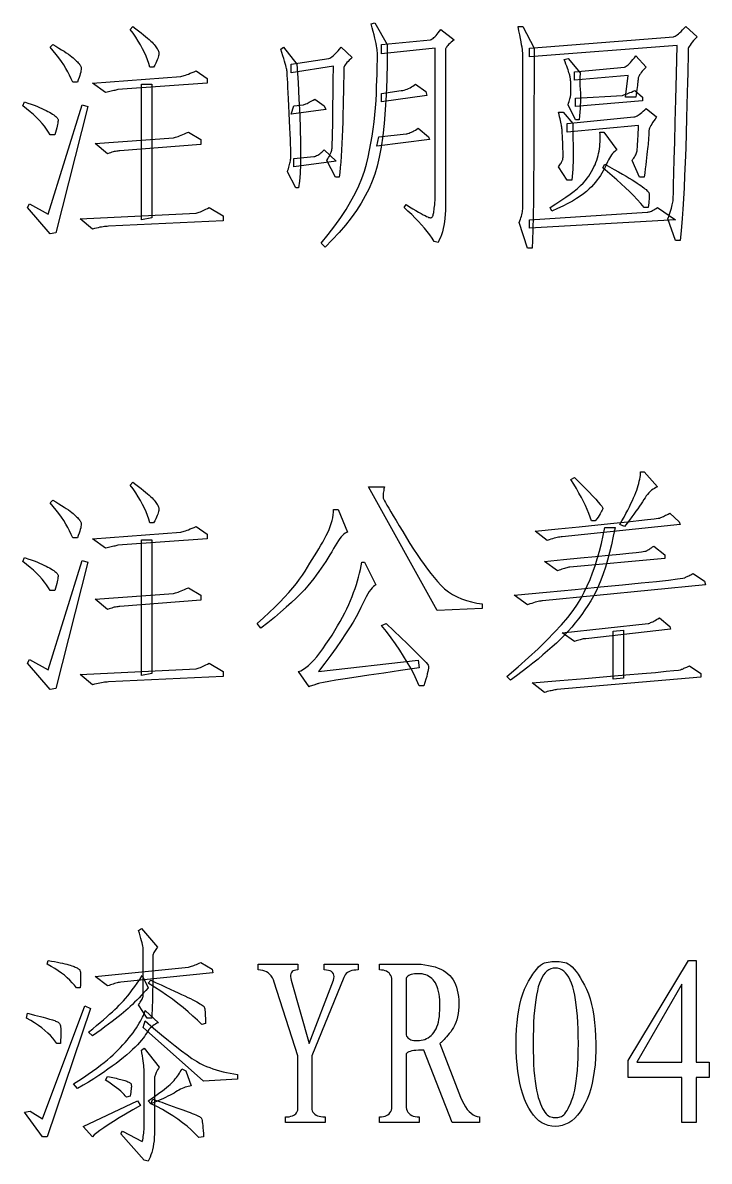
# Model space of a CAD drawing. Extents: x 0 to 420, y 0 to 297.
# Drawn here: x 250.19 to 263.01, y 76.79 to 98.03 of the extents above; entities that cross this region are included whole.
import ezdxf

# ---------------------------------------------------------------- set-up
doc = ezdxf.new("R2010")
doc.units = 0

msp = doc.modelspace()

# ---------------------------------------------------------------- linework, layer by layer
at = {"color": 7, "lineweight": 25}
for points in [[(252.625, 97.639), (252.644, 97.618), (252.661, 97.598), (252.676, 97.579), (252.689, 97.56), (252.7, 97.542), (252.71, 97.525), (252.718, 97.509), (252.724, 97.493), (252.728, 97.478), (252.731, 97.463), (252.732, 97.448), (252.73, 97.43), (252.726, 97.41), (252.72, 97.387), (252.711, 97.362), (252.7, 97.334), (252.687, 97.304), (252.672, 97.272), (252.654, 97.237), (252.634, 97.199), (252.564, 97.199), (252.544, 97.267), (252.521, 97.334), (252.494, 97.403), (252.463, 97.472), (252.428, 97.542), (252.389, 97.613), (252.346, 97.684), (252.3, 97.756), (252.249, 97.829), (252.195, 97.903), (252.248, 97.955), (252.302, 97.914), (252.353, 97.875), (252.4, 97.838), (252.443, 97.803), (252.483, 97.771), (252.519, 97.74), (252.551, 97.712), (252.579, 97.685), (252.604, 97.661)], [(256.765, 95.204), (256.715, 95.069), (256.655, 94.933), (256.585, 94.798), (256.506, 94.662), (256.418, 94.525), (256.32, 94.389), (256.213, 94.253), (256.096, 94.116), (255.969, 93.979), (255.833, 93.842), (255.763, 93.912), (255.895, 94.076), (256.016, 94.236), (256.127, 94.392), (256.227, 94.545), (256.317, 94.695), (256.396, 94.841), (256.465, 94.983), (256.523, 95.122), (256.57, 95.257), (256.607, 95.389), (256.637, 95.519), (256.665, 95.65), (256.69, 95.781), (256.712, 95.912), (256.732, 96.044), (256.749, 96.176), (256.764, 96.308), (256.776, 96.441), (256.785, 96.574), (256.792, 96.707), (256.796, 96.835), (256.801, 96.953), (256.804, 97.059), (256.807, 97.154), (256.809, 97.239), (256.81, 97.313), (256.811, 97.375), (256.811, 97.427), (256.81, 97.468), (256.809, 97.498), (256.806, 97.526), (256.802, 97.558), (256.795, 97.596), (256.787, 97.639), (256.776, 97.687), (256.764, 97.741), (256.749, 97.8), (256.733, 97.864), (256.715, 97.933), (256.695, 98.008), (256.765, 98.026), (256.994, 97.621), (256.991, 97.284), (256.984, 96.968), (256.973, 96.673), (256.957, 96.399), (256.937, 96.147), (256.911, 95.916), (256.882, 95.706), (256.847, 95.518), (256.809, 95.35)], [(257.31, 94.58), (257.345, 94.633), (257.413, 94.593), (257.475, 94.556), (257.531, 94.523), (257.581, 94.494), (257.626, 94.468), (257.666, 94.446), (257.7, 94.428), (257.728, 94.414), (257.75, 94.403), (257.767, 94.396), (257.781, 94.392), (257.793, 94.389), (257.805, 94.389), (257.815, 94.392), (257.824, 94.396), (257.832, 94.402), (257.84, 94.411), (257.846, 94.421), (257.851, 94.434), (257.855, 94.449), (257.858, 94.466), (257.862, 94.486), (257.866, 94.509), (257.869, 94.536), (257.873, 94.565), (257.876, 94.597), (257.88, 94.632), (257.883, 94.671), (257.887, 94.712), (257.89, 94.756), (257.89, 97.551), (256.888, 97.446), (256.888, 97.621), (257.802, 97.709), (257.817, 97.714), (257.832, 97.723), (257.849, 97.734), (257.867, 97.749), (257.886, 97.766), (257.906, 97.787), (257.927, 97.811), (257.948, 97.839), (257.972, 97.869), (257.996, 97.903), (258.242, 97.709), (258.212, 97.685), (258.185, 97.662), (258.161, 97.641), (258.14, 97.621), (258.123, 97.602), (258.109, 97.584), (258.098, 97.567), (258.09, 97.552), (258.085, 97.538), (258.083, 97.525), (258.083, 97.484), (258.083, 97.385), (258.083, 97.229), (258.083, 97.016), (258.083, 96.745), (258.083, 96.416), (258.083, 96.03), (258.083, 95.587), (258.083, 95.086), (258.083, 94.528), (258.079, 94.452), (258.072, 94.38), (258.063, 94.311), (258.053, 94.246), (258.04, 94.185), (258.024, 94.127), (258.007, 94.072), (257.988, 94.021), (257.966, 93.974), (257.943, 93.93), (257.873, 93.948), (257.832, 94.008), (257.788, 94.068), (257.741, 94.13), (257.69, 94.192), (257.635, 94.255), (257.577, 94.319), (257.516, 94.383), (257.451, 94.448), (257.382, 94.514)], [(259.736, 97.551), (259.735, 96.954), (259.734, 96.406), (259.733, 95.909), (259.73, 95.461), (259.727, 95.064), (259.723, 94.716), (259.719, 94.418), (259.713, 94.17), (259.707, 93.973), (259.701, 93.824), (259.613, 93.824), (259.455, 94.299), (259.468, 94.33), (259.48, 94.361), (259.49, 94.39), (259.5, 94.419), (259.507, 94.446), (259.514, 94.473), (259.519, 94.499), (259.522, 94.524), (259.524, 94.548), (259.525, 94.572), (259.525, 94.607), (259.525, 94.666), (259.525, 94.75), (259.525, 94.858), (259.525, 94.991), (259.525, 95.148), (259.525, 95.33), (259.525, 95.536), (259.525, 95.767), (259.525, 96.022), (259.525, 96.276), (259.525, 96.506), (259.525, 96.711), (259.525, 96.891), (259.525, 97.046), (259.525, 97.176), (259.525, 97.281), (259.525, 97.361), (259.525, 97.416), (259.525, 97.446), (259.524, 97.467), (259.521, 97.494), (259.517, 97.528), (259.511, 97.569), (259.503, 97.617), (259.493, 97.671), (259.482, 97.732), (259.469, 97.8), (259.454, 97.874), (259.437, 97.955), (259.525, 97.955)], [(259.648, 97.551), (262.337, 97.762), (262.352, 97.767), (262.369, 97.775), (262.388, 97.787), (262.408, 97.801), (262.43, 97.819), (262.453, 97.84), (262.479, 97.864), (262.506, 97.891), (262.535, 97.922), (262.566, 97.955), (262.777, 97.762), (262.744, 97.728), (262.714, 97.696), (262.688, 97.665), (262.666, 97.637), (262.647, 97.61), (262.632, 97.586), (262.621, 97.563), (262.614, 97.543), (262.61, 97.524), (262.61, 97.507), (262.611, 97.477), (262.611, 97.42), (262.61, 97.335), (262.608, 97.223), (262.605, 97.083), (262.601, 96.915), (262.596, 96.72), (262.59, 96.497), (262.583, 96.247), (262.575, 95.969), (262.566, 95.686), (262.556, 95.422), (262.546, 95.176), (262.535, 94.948), (262.524, 94.739), (262.512, 94.547), (262.5, 94.374), (262.488, 94.22), (262.474, 94.083), (262.46, 93.965), (262.373, 93.965), (262.232, 94.369), (262.249, 94.414), (262.264, 94.456), (262.278, 94.495), (262.29, 94.533), (262.3, 94.567), (262.309, 94.599), (262.316, 94.629), (262.322, 94.656), (262.326, 94.681), (262.329, 94.703), (262.331, 94.751), (262.335, 94.853), (262.339, 95.009), (262.345, 95.218), (262.353, 95.481), (262.361, 95.798), (262.371, 96.169), (262.382, 96.593), (262.394, 97.072), (262.408, 97.604), (259.648, 97.393)], [(250.753, 97.621), (250.811, 97.587), (250.865, 97.554), (250.915, 97.523), (250.962, 97.493), (251.004, 97.465), (251.042, 97.439), (251.077, 97.414), (251.108, 97.391), (251.135, 97.369), (251.158, 97.349), (251.178, 97.33), (251.196, 97.312), (251.213, 97.295), (251.228, 97.279), (251.241, 97.263), (251.253, 97.249), (251.262, 97.235), (251.27, 97.222), (251.276, 97.21), (251.281, 97.199), (251.283, 97.187), (251.284, 97.171), (251.282, 97.152), (251.278, 97.129), (251.272, 97.103), (251.264, 97.073), (251.254, 97.04), (251.241, 97.003), (251.227, 96.962), (251.21, 96.918), (251.123, 96.918), (251.096, 96.982), (251.066, 97.046), (251.033, 97.11), (250.996, 97.174), (250.956, 97.239), (250.912, 97.304), (250.864, 97.37), (250.813, 97.436), (250.759, 97.502), (250.701, 97.569)], [(255.306, 97.252), (255.329, 96.913), (255.347, 96.598), (255.361, 96.307), (255.371, 96.04), (255.376, 95.798), (255.378, 95.579), (255.375, 95.386), (255.368, 95.216), (255.357, 95.071), (255.341, 94.949), (255.289, 94.949), (255.13, 95.248), (255.14, 95.276), (255.15, 95.303), (255.158, 95.33), (255.166, 95.355), (255.172, 95.38), (255.178, 95.404), (255.183, 95.428), (255.187, 95.451), (255.19, 95.473), (255.192, 95.494), (255.193, 95.522), (255.194, 95.562), (255.193, 95.615), (255.192, 95.68), (255.19, 95.758), (255.187, 95.849), (255.183, 95.952), (255.178, 96.068), (255.172, 96.197), (255.166, 96.338), (255.159, 96.479), (255.153, 96.606), (255.147, 96.72), (255.142, 96.821), (255.137, 96.907), (255.133, 96.98), (255.129, 97.04), (255.126, 97.086), (255.124, 97.119), (255.122, 97.138), (255.119, 97.153), (255.114, 97.173), (255.108, 97.199), (255.099, 97.231), (255.089, 97.268), (255.076, 97.31), (255.062, 97.358), (255.046, 97.411), (255.027, 97.469), (255.007, 97.533), (255.06, 97.569)], [(256.343, 97.375), (256.313, 97.351), (256.286, 97.328), (256.263, 97.305), (256.242, 97.284), (256.225, 97.263), (256.21, 97.243), (256.199, 97.225), (256.191, 97.207), (256.187, 97.189), (256.185, 97.173), (256.185, 97.15), (256.184, 97.114), (256.183, 97.064), (256.182, 97), (256.181, 96.923), (256.179, 96.831), (256.176, 96.726), (256.174, 96.608), (256.171, 96.475), (256.167, 96.329), (256.164, 96.18), (256.159, 96.037), (256.154, 95.901), (256.148, 95.772), (256.141, 95.65), (256.134, 95.535), (256.126, 95.427), (256.117, 95.325), (256.107, 95.231), (256.097, 95.143), (256.027, 95.143), (255.869, 95.459), (255.885, 95.487), (255.901, 95.513), (255.914, 95.539), (255.926, 95.563), (255.937, 95.587), (255.946, 95.609), (255.953, 95.63), (255.959, 95.651), (255.963, 95.67), (255.965, 95.688), (255.967, 95.719), (255.969, 95.777), (255.971, 95.862), (255.974, 95.975), (255.976, 96.114), (255.979, 96.281), (255.982, 96.474), (255.985, 96.695), (255.988, 96.942), (255.992, 97.217), (255.201, 97.094), (255.201, 97.252), (255.904, 97.358), (255.922, 97.366), (255.941, 97.377), (255.961, 97.391), (255.983, 97.408), (256.005, 97.428), (256.028, 97.451), (256.053, 97.476), (256.078, 97.504), (256.105, 97.535), (256.132, 97.569)], [(260.597, 97.094), (260.594, 97.062), (260.592, 97.03), (260.59, 96.998), (260.589, 96.966), (260.588, 96.934), (260.589, 96.901), (260.59, 96.868), (260.592, 96.835), (260.594, 96.802), (260.597, 96.769), (260.6, 96.733), (260.602, 96.693), (260.603, 96.649), (260.603, 96.6), (260.602, 96.547), (260.599, 96.489), (260.596, 96.427), (260.592, 96.361), (260.586, 96.29), (260.58, 96.215), (260.509, 96.215), (260.369, 96.496), (260.379, 96.527), (260.388, 96.555), (260.396, 96.581), (260.402, 96.605), (260.408, 96.626), (260.413, 96.645), (260.417, 96.662), (260.419, 96.676), (260.421, 96.689), (260.421, 96.699), (260.421, 96.708), (260.421, 96.719), (260.421, 96.73), (260.421, 96.744), (260.421, 96.758), (260.421, 96.773), (260.421, 96.79), (260.421, 96.808), (260.421, 96.827), (260.421, 96.848), (260.421, 96.869), (260.421, 96.889), (260.42, 96.909), (260.419, 96.928), (260.417, 96.947), (260.415, 96.965), (260.413, 96.983), (260.41, 97), (260.407, 97.016), (260.404, 97.033), (260.4, 97.05), (260.394, 97.07), (260.387, 97.093), (260.379, 97.12), (260.369, 97.149), (260.357, 97.181), (260.345, 97.216), (260.331, 97.255), (260.315, 97.296), (260.298, 97.34), (260.369, 97.358)], [(260.492, 97.112), (261.423, 97.199), (261.438, 97.205), (261.454, 97.214), (261.472, 97.226), (261.491, 97.242), (261.511, 97.261), (261.533, 97.284), (261.556, 97.31), (261.581, 97.34), (261.607, 97.374), (261.634, 97.41), (261.828, 97.199), (261.801, 97.172), (261.777, 97.146), (261.755, 97.121), (261.736, 97.097), (261.72, 97.074), (261.706, 97.053), (261.695, 97.033), (261.687, 97.014), (261.681, 96.996), (261.678, 96.98), (261.676, 96.962), (261.674, 96.941), (261.671, 96.916), (261.667, 96.887), (261.663, 96.855), (261.658, 96.818), (261.653, 96.779), (261.647, 96.735), (261.641, 96.688), (261.634, 96.637), (261.441, 96.637), (261.494, 97.041), (260.492, 96.953)], [(253.144, 97.024), (253.163, 97.028), (253.183, 97.034), (253.206, 97.041), (253.231, 97.049), (253.258, 97.059), (253.287, 97.07), (253.319, 97.083), (253.352, 97.097), (253.388, 97.112), (253.425, 97.129), (253.636, 96.989), (253.636, 96.901), (251.966, 96.778), (251.948, 96.774), (251.929, 96.77), (251.909, 96.765), (251.888, 96.761), (251.865, 96.756), (251.842, 96.75), (251.817, 96.744), (251.792, 96.738), (251.765, 96.732), (251.738, 96.725), (251.492, 96.901)], [(252.406, 94.352), (252.406, 96.883), (252.599, 96.883), (252.599, 94.387)], [(257.714, 96.742), (257.732, 96.672), (256.888, 96.549), (256.888, 96.707), (257.257, 96.76), (257.285, 96.764), (257.313, 96.771), (257.34, 96.778), (257.367, 96.788), (257.394, 96.8), (257.42, 96.813), (257.446, 96.828), (257.471, 96.844), (257.496, 96.863), (257.521, 96.883)], [(260.509, 96.619), (261.388, 96.672), (261.4, 96.676), (261.414, 96.681), (261.431, 96.687), (261.45, 96.695), (261.472, 96.703), (261.496, 96.712), (261.522, 96.723), (261.551, 96.734), (261.583, 96.747), (261.617, 96.76), (261.757, 96.637), (261.757, 96.567), (260.509, 96.461)], [(250.85, 96.224), (250.851, 96.213), (250.85, 96.198), (250.848, 96.179), (250.844, 96.156), (250.839, 96.129), (250.832, 96.098), (250.824, 96.063), (250.814, 96.024), (250.802, 95.981), (250.789, 95.934), (250.701, 95.934), (250.67, 95.987), (250.635, 96.04), (250.596, 96.094), (250.552, 96.148), (250.503, 96.202), (250.45, 96.257), (250.392, 96.312), (250.329, 96.367), (250.262, 96.423), (250.191, 96.479), (250.226, 96.549), (250.288, 96.528), (250.346, 96.508), (250.401, 96.487), (250.452, 96.468), (250.501, 96.448), (250.546, 96.429), (250.587, 96.41), (250.625, 96.392), (250.66, 96.373), (250.692, 96.356), (250.72, 96.339), (250.746, 96.322), (250.769, 96.307), (250.789, 96.292), (250.806, 96.279), (250.821, 96.266), (250.832, 96.254), (250.841, 96.243), (250.847, 96.233)], [(250.806, 94.106), (250.701, 94.088), (250.279, 94.58), (250.314, 94.651), (250.666, 94.457), (251.298, 96.496), (251.404, 96.461)], [(255.64, 96.602), (255.816, 96.479), (255.851, 96.408), (255.201, 96.321), (255.253, 96.479), (255.429, 96.496), (255.444, 96.501), (255.46, 96.506), (255.478, 96.513), (255.497, 96.522), (255.517, 96.532), (255.539, 96.543), (255.562, 96.555), (255.587, 96.569), (255.613, 96.585)], [(260.351, 96.145), (261.599, 96.268), (261.617, 96.273), (261.636, 96.28), (261.657, 96.289), (261.678, 96.302), (261.7, 96.316), (261.724, 96.333), (261.748, 96.353), (261.773, 96.375), (261.8, 96.399), (261.828, 96.426), (262.021, 96.268), (261.994, 96.23), (261.97, 96.196), (261.949, 96.164), (261.931, 96.134), (261.916, 96.107), (261.903, 96.083), (261.893, 96.062), (261.886, 96.043), (261.882, 96.027), (261.88, 96.013), (261.88, 95.999), (261.88, 95.983), (261.879, 95.964), (261.878, 95.943), (261.876, 95.918), (261.874, 95.892), (261.872, 95.862), (261.869, 95.83), (261.866, 95.795), (261.863, 95.758), (261.859, 95.717), (261.854, 95.672), (261.849, 95.622), (261.843, 95.567), (261.836, 95.508), (261.829, 95.444), (261.821, 95.375), (261.812, 95.302), (261.803, 95.225), (261.792, 95.143), (261.705, 95.143), (261.564, 95.459), (261.581, 95.48), (261.596, 95.501), (261.61, 95.521), (261.622, 95.541), (261.632, 95.56), (261.641, 95.579), (261.648, 95.598), (261.654, 95.617), (261.658, 95.635), (261.661, 95.653), (261.662, 95.673), (261.665, 95.699), (261.667, 95.731), (261.669, 95.768), (261.672, 95.811), (261.674, 95.859), (261.677, 95.913), (261.68, 95.973), (261.684, 96.039), (261.687, 96.11), (260.351, 95.987)], [(260.457, 96.145), (260.457, 96.115), (260.457, 96.083), (260.457, 96.048), (260.458, 96.01), (260.459, 95.969), (260.46, 95.925), (260.461, 95.879), (260.462, 95.83), (260.464, 95.778), (260.465, 95.723), (260.467, 95.666), (260.467, 95.608), (260.467, 95.548), (260.465, 95.487), (260.463, 95.424), (260.46, 95.36), (260.456, 95.295), (260.451, 95.228), (260.446, 95.16), (260.439, 95.09), (260.351, 95.09), (260.193, 95.336), (260.206, 95.357), (260.219, 95.376), (260.23, 95.393), (260.239, 95.409), (260.248, 95.424), (260.255, 95.437), (260.261, 95.449), (260.266, 95.46), (260.27, 95.469), (260.272, 95.477), (260.274, 95.486), (260.275, 95.499), (260.276, 95.517), (260.276, 95.539), (260.276, 95.565), (260.276, 95.595), (260.276, 95.629), (260.275, 95.668), (260.274, 95.711), (260.272, 95.758), (260.27, 95.805), (260.268, 95.849), (260.267, 95.889), (260.265, 95.925), (260.263, 95.958), (260.261, 95.987), (260.26, 96.012), (260.258, 96.034), (260.256, 96.052), (260.254, 96.066), (260.252, 96.08), (260.249, 96.097), (260.245, 96.118), (260.24, 96.142), (260.235, 96.169), (260.228, 96.2), (260.221, 96.234), (260.212, 96.271), (260.203, 96.312), (260.193, 96.356), (260.281, 96.356)], [(257.785, 95.846), (256.8, 95.723), (256.835, 95.899), (257.345, 95.951), (257.363, 95.956), (257.382, 95.961), (257.403, 95.968), (257.424, 95.977), (257.446, 95.987), (257.47, 95.998), (257.494, 96.011), (257.52, 96.025), (257.546, 96.04), (257.574, 96.057), (257.767, 95.899)], [(252.001, 95.635), (251.983, 95.635), (251.964, 95.633), (251.944, 95.63), (251.923, 95.627), (251.9, 95.622), (251.877, 95.616), (251.853, 95.609), (251.827, 95.601), (251.801, 95.592), (251.773, 95.582), (251.544, 95.776), (253.003, 95.881), (253.022, 95.885), (253.043, 95.891), (253.066, 95.898), (253.091, 95.906), (253.118, 95.916), (253.147, 95.928), (253.178, 95.94), (253.212, 95.954), (253.247, 95.97), (253.285, 95.987), (253.513, 95.846), (253.513, 95.758)], [(261.089, 95.389), (261.071, 95.347), (261.05, 95.305), (261.027, 95.262), (261.002, 95.22), (260.975, 95.178), (260.946, 95.136), (260.915, 95.094), (260.881, 95.051), (260.846, 95.009), (260.808, 94.967), (260.766, 94.925), (260.717, 94.881), (260.66, 94.837), (260.597, 94.793), (260.527, 94.747), (260.45, 94.701), (260.365, 94.655), (260.274, 94.607), (260.175, 94.559), (260.07, 94.51), (260.035, 94.58), (260.14, 94.646), (260.237, 94.709), (260.326, 94.77), (260.407, 94.828), (260.481, 94.884), (260.546, 94.937), (260.604, 94.988), (260.653, 95.036), (260.695, 95.082), (260.729, 95.125), (260.758, 95.167), (260.785, 95.21), (260.81, 95.252), (260.833, 95.294), (260.854, 95.336), (260.874, 95.378), (260.891, 95.421), (260.906, 95.463), (260.92, 95.505), (260.931, 95.547), (260.941, 95.59), (260.949, 95.632), (260.956, 95.675), (260.962, 95.719), (260.966, 95.762), (260.969, 95.807), (260.971, 95.851), (260.971, 95.896), (260.969, 95.941), (260.966, 95.987), (261.037, 95.987), (261.283, 95.653), (261.262, 95.64), (261.241, 95.625), (261.221, 95.607), (261.201, 95.585), (261.182, 95.56), (261.162, 95.532), (261.144, 95.501), (261.125, 95.467), (261.107, 95.43)], [(255.816, 95.653), (256.044, 95.442), (255.253, 95.336), (255.253, 95.494), (255.623, 95.53), (255.64, 95.534), (255.658, 95.54), (255.677, 95.548), (255.696, 95.558), (255.715, 95.569), (255.734, 95.582), (255.754, 95.597), (255.774, 95.614), (255.795, 95.632)], [(261.696, 95.011), (261.728, 94.989), (261.757, 94.968), (261.783, 94.949), (261.805, 94.931), (261.825, 94.914), (261.842, 94.899), (261.856, 94.886), (261.867, 94.873), (261.875, 94.862), (261.88, 94.853), (261.883, 94.842), (261.885, 94.828), (261.886, 94.81), (261.886, 94.788), (261.885, 94.763), (261.882, 94.734), (261.879, 94.701), (261.875, 94.664), (261.869, 94.624), (261.863, 94.58), (261.792, 94.58), (261.728, 94.654), (261.66, 94.728), (261.59, 94.802), (261.517, 94.876), (261.441, 94.949), (261.362, 95.023), (261.281, 95.097), (261.196, 95.171), (261.109, 95.245), (261.019, 95.319), (261.054, 95.389), (261.146, 95.338), (261.232, 95.289), (261.311, 95.244), (261.385, 95.202), (261.452, 95.163), (261.513, 95.126), (261.568, 95.093), (261.617, 95.063), (261.659, 95.035)], [(251.791, 94.229), (251.769, 94.228), (251.745, 94.227), (251.719, 94.224), (251.692, 94.22), (251.663, 94.216), (251.632, 94.21), (251.6, 94.203), (251.566, 94.195), (251.529, 94.186), (251.492, 94.176), (251.263, 94.369), (253.425, 94.475), (253.444, 94.479), (253.463, 94.485), (253.484, 94.492), (253.507, 94.5), (253.531, 94.51), (253.556, 94.521), (253.583, 94.534), (253.611, 94.548), (253.64, 94.563), (253.671, 94.58), (253.935, 94.422), (253.935, 94.334)], [(261.845, 94.492), (261.86, 94.493), (261.875, 94.496), (261.892, 94.5), (261.91, 94.507), (261.929, 94.514), (261.949, 94.524), (261.969, 94.536), (261.991, 94.549), (262.014, 94.564), (262.039, 94.58), (262.373, 94.352), (259.648, 94.194), (259.648, 94.352)], [(261.335, 88.664), (261.376, 88.737), (261.415, 88.806), (261.451, 88.873), (261.484, 88.937), (261.516, 88.998), (261.544, 89.057), (261.57, 89.112), (261.594, 89.165), (261.615, 89.215), (261.634, 89.262), (261.651, 89.307), (261.666, 89.351), (261.679, 89.393), (261.691, 89.434), (261.7, 89.473), (261.708, 89.511), (261.714, 89.547), (261.719, 89.583), (261.721, 89.616), (261.722, 89.649), (261.792, 89.649), (262.039, 89.367), (262.011, 89.356), (261.983, 89.341), (261.957, 89.324), (261.93, 89.304), (261.905, 89.282), (261.879, 89.257), (261.855, 89.229), (261.83, 89.199), (261.807, 89.166), (261.784, 89.13), (261.76, 89.092), (261.733, 89.051), (261.703, 89.008), (261.671, 88.961), (261.636, 88.913), (261.599, 88.861), (261.559, 88.807), (261.517, 88.75), (261.471, 88.691), (261.423, 88.629)], [(252.625, 89.139), (252.644, 89.118), (252.661, 89.098), (252.676, 89.079), (252.689, 89.06), (252.7, 89.042), (252.71, 89.025), (252.718, 89.009), (252.724, 88.993), (252.728, 88.978), (252.731, 88.963), (252.732, 88.948), (252.73, 88.93), (252.726, 88.91), (252.72, 88.887), (252.711, 88.862), (252.7, 88.834), (252.687, 88.804), (252.672, 88.772), (252.654, 88.737), (252.634, 88.699), (252.564, 88.699), (252.544, 88.767), (252.521, 88.834), (252.494, 88.903), (252.463, 88.972), (252.428, 89.042), (252.389, 89.113), (252.346, 89.184), (252.3, 89.256), (252.249, 89.329), (252.195, 89.403), (252.248, 89.455), (252.302, 89.414), (252.353, 89.375), (252.4, 89.338), (252.443, 89.303), (252.483, 89.271), (252.519, 89.24), (252.551, 89.212), (252.579, 89.185), (252.604, 89.161)], [(260.808, 88.735), (260.785, 88.802), (260.759, 88.872), (260.729, 88.945), (260.696, 89.019), (260.659, 89.095), (260.618, 89.173), (260.574, 89.254), (260.527, 89.337), (260.476, 89.421), (260.421, 89.508), (260.492, 89.543), (260.592, 89.443), (260.682, 89.352), (260.761, 89.27), (260.829, 89.199), (260.887, 89.137), (260.935, 89.084), (260.972, 89.042), (260.998, 89.009), (261.014, 88.986), (261.019, 88.972), (261.018, 88.962), (261.013, 88.948), (261.006, 88.932), (260.997, 88.913), (260.984, 88.891), (260.968, 88.865), (260.95, 88.837), (260.929, 88.806), (260.905, 88.772), (260.878, 88.735)], [(257.934, 87.601), (257.998, 87.532), (258.066, 87.469), (258.138, 87.412), (258.215, 87.362), (258.297, 87.317), (258.382, 87.279), (258.472, 87.247), (258.567, 87.221), (258.666, 87.201), (258.769, 87.188), (258.769, 87.1), (257.925, 87.065), (256.642, 89.367), (256.941, 89.367), (256.934, 89.334), (256.929, 89.302), (256.925, 89.274), (256.921, 89.248), (256.919, 89.225), (256.918, 89.204), (256.918, 89.186), (256.918, 89.171), (256.92, 89.158), (256.923, 89.148), (256.93, 89.134), (256.943, 89.109), (256.963, 89.074), (256.989, 89.028), (257.022, 88.972), (257.061, 88.905), (257.107, 88.828), (257.16, 88.74), (257.218, 88.641), (257.284, 88.533), (257.352, 88.42), (257.419, 88.312), (257.486, 88.209), (257.552, 88.109), (257.618, 88.014), (257.682, 87.923), (257.746, 87.836), (257.81, 87.753), (257.872, 87.675)], [(250.753, 89.121), (250.811, 89.087), (250.865, 89.054), (250.915, 89.023), (250.962, 88.993), (251.004, 88.965), (251.042, 88.939), (251.077, 88.914), (251.108, 88.891), (251.135, 88.869), (251.158, 88.849), (251.178, 88.83), (251.196, 88.812), (251.213, 88.795), (251.228, 88.779), (251.241, 88.763), (251.253, 88.749), (251.262, 88.735), (251.27, 88.722), (251.276, 88.71), (251.281, 88.699), (251.283, 88.687), (251.284, 88.671), (251.282, 88.652), (251.278, 88.629), (251.272, 88.603), (251.264, 88.573), (251.254, 88.54), (251.241, 88.503), (251.227, 88.462), (251.21, 88.418), (251.123, 88.418), (251.096, 88.482), (251.066, 88.546), (251.033, 88.61), (250.996, 88.674), (250.956, 88.739), (250.912, 88.804), (250.864, 88.87), (250.813, 88.936), (250.759, 89.002), (250.701, 89.069)], [(255.57, 87.592), (255.513, 87.523), (255.448, 87.451), (255.375, 87.374), (255.294, 87.294), (255.205, 87.21), (255.108, 87.122), (255.003, 87.03), (254.889, 86.934), (254.768, 86.834), (254.638, 86.731), (254.568, 86.819), (254.684, 86.923), (254.793, 87.024), (254.895, 87.122), (254.99, 87.217), (255.078, 87.309), (255.158, 87.398), (255.232, 87.484), (255.299, 87.567), (255.359, 87.647), (255.412, 87.724), (255.46, 87.799), (255.507, 87.872), (255.552, 87.944), (255.596, 88.014), (255.638, 88.082), (255.678, 88.149), (255.717, 88.214), (255.755, 88.278), (255.791, 88.34), (255.825, 88.401), (255.856, 88.46), (255.885, 88.518), (255.91, 88.575), (255.932, 88.631), (255.95, 88.686), (255.965, 88.74), (255.977, 88.793), (255.985, 88.845), (255.99, 88.896), (255.992, 88.946), (256.08, 88.946), (256.255, 88.524), (256.234, 88.517), (256.211, 88.506), (256.187, 88.489), (256.163, 88.466), (256.137, 88.438), (256.11, 88.405), (256.082, 88.366), (256.053, 88.321), (256.023, 88.271), (255.992, 88.216), (255.959, 88.158), (255.924, 88.098), (255.887, 88.038), (255.848, 87.977), (255.807, 87.915), (255.764, 87.852), (255.719, 87.789), (255.671, 87.724), (255.622, 87.658)], [(260.263, 88.436), (260.241, 88.435), (260.218, 88.433), (260.194, 88.429), (260.168, 88.425), (260.14, 88.418), (260.111, 88.411), (260.081, 88.401), (260.049, 88.391), (260.016, 88.379), (259.982, 88.366), (259.753, 88.541), (260.188, 88.585), (260.578, 88.624), (260.923, 88.659), (261.223, 88.69), (261.478, 88.717), (261.689, 88.74), (261.854, 88.758), (261.975, 88.772), (262.051, 88.782), (262.083, 88.787), (262.092, 88.791), (262.104, 88.797), (262.118, 88.803), (262.133, 88.81), (262.151, 88.818), (262.17, 88.827), (262.191, 88.838), (262.215, 88.849), (262.24, 88.862), (262.267, 88.875), (262.443, 88.717), (262.46, 88.664)], [(253.144, 88.524), (253.163, 88.528), (253.183, 88.534), (253.206, 88.541), (253.231, 88.549), (253.258, 88.559), (253.287, 88.57), (253.319, 88.583), (253.352, 88.597), (253.388, 88.612), (253.425, 88.629), (253.636, 88.489), (253.636, 88.401), (251.966, 88.278), (251.948, 88.274), (251.929, 88.27), (251.909, 88.265), (251.888, 88.261), (251.865, 88.256), (251.842, 88.25), (251.817, 88.244), (251.792, 88.238), (251.765, 88.232), (251.738, 88.225), (251.492, 88.401)], [(260.615, 87.293), (260.673, 87.405), (260.728, 87.52), (260.78, 87.641), (260.828, 87.766), (260.874, 87.895), (260.916, 88.029), (260.956, 88.168), (260.992, 88.311), (261.025, 88.459), (261.054, 88.612), (261.248, 88.612), (261.215, 88.447), (261.181, 88.29), (261.145, 88.142), (261.107, 88.001), (261.067, 87.869), (261.026, 87.745), (260.983, 87.628), (260.938, 87.52), (260.892, 87.42), (260.843, 87.328), (260.793, 87.241), (260.74, 87.156), (260.685, 87.072), (260.627, 86.989), (260.566, 86.909), (260.504, 86.83), (260.438, 86.752), (260.371, 86.676), (260.301, 86.601), (260.228, 86.529), (260.152, 86.456), (260.073, 86.383), (259.989, 86.308), (259.902, 86.233), (259.811, 86.157), (259.715, 86.08), (259.616, 86.003), (259.514, 85.924), (259.407, 85.844), (259.296, 85.764), (259.226, 85.834), (259.436, 86.013), (259.63, 86.185), (259.809, 86.349), (259.971, 86.506), (260.118, 86.656), (260.249, 86.798), (260.364, 86.933), (260.464, 87.061), (260.547, 87.181)], [(252.406, 85.852), (252.406, 88.383), (252.599, 88.383), (252.599, 85.887)], [(262.179, 88.102), (262.179, 88.032), (260.404, 87.873), (260.386, 87.869), (260.367, 87.865), (260.346, 87.86), (260.325, 87.854), (260.303, 87.847), (260.279, 87.84), (260.255, 87.831), (260.229, 87.823), (260.203, 87.813), (260.175, 87.803), (259.929, 87.979), (260.284, 88.012), (260.601, 88.043), (260.883, 88.07), (261.127, 88.094), (261.335, 88.115), (261.507, 88.133), (261.642, 88.147), (261.74, 88.159), (261.802, 88.167), (261.828, 88.172), (261.835, 88.176), (261.845, 88.181), (261.855, 88.187), (261.867, 88.195), (261.88, 88.203), (261.895, 88.212), (261.911, 88.223), (261.929, 88.234), (261.948, 88.247), (261.968, 88.26)], [(250.85, 87.724), (250.851, 87.713), (250.85, 87.698), (250.848, 87.679), (250.844, 87.656), (250.839, 87.629), (250.832, 87.598), (250.824, 87.563), (250.814, 87.524), (250.802, 87.481), (250.789, 87.434), (250.701, 87.434), (250.67, 87.487), (250.635, 87.54), (250.596, 87.594), (250.552, 87.648), (250.503, 87.702), (250.45, 87.757), (250.392, 87.812), (250.329, 87.867), (250.262, 87.923), (250.191, 87.979), (250.226, 88.049), (250.288, 88.028), (250.346, 88.008), (250.401, 87.987), (250.452, 87.968), (250.501, 87.948), (250.546, 87.929), (250.587, 87.91), (250.625, 87.892), (250.66, 87.873), (250.692, 87.856), (250.72, 87.839), (250.746, 87.822), (250.769, 87.807), (250.789, 87.792), (250.806, 87.779), (250.821, 87.766), (250.832, 87.754), (250.841, 87.743), (250.847, 87.733)], [(250.806, 85.606), (250.701, 85.588), (250.279, 86.08), (250.314, 86.151), (250.666, 85.957), (251.298, 87.996), (251.404, 87.961)], [(255.535, 85.641), (255.341, 85.922), (255.384, 85.94), (255.429, 85.965), (255.476, 85.998), (255.524, 86.037), (255.574, 86.085), (255.626, 86.139), (255.68, 86.201), (255.735, 86.271), (255.792, 86.348), (255.851, 86.432), (255.909, 86.519), (255.965, 86.605), (256.018, 86.69), (256.068, 86.774), (256.115, 86.856), (256.159, 86.937), (256.201, 87.017), (256.239, 87.096), (256.275, 87.173), (256.308, 87.249), (256.339, 87.324), (256.367, 87.399), (256.394, 87.472), (256.418, 87.545), (256.44, 87.616), (256.46, 87.687), (256.478, 87.757), (256.494, 87.826), (256.507, 87.894), (256.519, 87.961), (256.572, 87.961), (256.783, 87.539), (256.761, 87.529), (256.738, 87.511), (256.713, 87.487), (256.687, 87.455), (256.66, 87.416), (256.631, 87.371), (256.601, 87.318), (256.569, 87.258), (256.536, 87.191), (256.501, 87.117), (256.462, 87.036), (256.414, 86.946), (256.356, 86.847), (256.291, 86.741), (256.216, 86.625), (256.132, 86.502), (256.04, 86.369), (255.939, 86.229), (255.829, 86.08), (255.71, 85.922), (257.574, 86.133), (257.591, 85.992), (257.243, 85.942), (256.931, 85.896), (256.654, 85.856), (256.413, 85.819), (256.207, 85.788), (256.037, 85.761), (255.902, 85.74), (255.803, 85.722), (255.739, 85.71), (255.71, 85.702), (255.699, 85.697), (255.687, 85.692), (255.672, 85.686), (255.657, 85.68), (255.64, 85.674), (255.622, 85.668), (255.602, 85.661), (255.581, 85.655), (255.559, 85.648)], [(259.367, 87.346), (259.965, 87.403), (260.501, 87.455), (260.975, 87.501), (261.386, 87.541), (261.735, 87.577), (262.022, 87.606), (262.247, 87.631), (262.41, 87.65), (262.51, 87.663), (262.548, 87.671), (262.556, 87.677), (262.566, 87.683), (262.577, 87.689), (262.591, 87.696), (262.605, 87.704), (262.622, 87.712), (262.641, 87.721), (262.661, 87.73), (262.683, 87.74), (262.707, 87.75), (262.917, 87.61), (262.935, 87.539), (259.894, 87.241), (259.879, 87.24), (259.86, 87.238), (259.839, 87.234), (259.815, 87.229), (259.789, 87.223), (259.759, 87.215), (259.727, 87.206), (259.692, 87.196), (259.654, 87.184), (259.613, 87.17)], [(252.001, 87.135), (251.983, 87.135), (251.964, 87.133), (251.944, 87.13), (251.923, 87.127), (251.9, 87.122), (251.877, 87.116), (251.853, 87.109), (251.827, 87.101), (251.801, 87.092), (251.773, 87.082), (251.544, 87.276), (253.003, 87.381), (253.022, 87.385), (253.043, 87.391), (253.066, 87.398), (253.091, 87.406), (253.118, 87.416), (253.147, 87.428), (253.178, 87.44), (253.212, 87.454), (253.247, 87.47), (253.285, 87.487), (253.513, 87.346), (253.513, 87.258)], [(262.267, 86.766), (262.285, 86.713), (260.703, 86.537), (260.688, 86.537), (260.672, 86.535), (260.654, 86.533), (260.635, 86.529), (260.615, 86.524), (260.593, 86.518), (260.57, 86.512), (260.545, 86.504), (260.519, 86.495), (260.492, 86.485), (260.263, 86.643), (261.863, 86.819), (261.878, 86.823), (261.894, 86.828), (261.911, 86.836), (261.93, 86.844), (261.951, 86.854), (261.972, 86.865), (261.996, 86.878), (262.02, 86.892), (262.046, 86.907), (262.074, 86.924)], [(256.976, 86.819), (257.12, 86.681), (257.249, 86.557), (257.364, 86.446), (257.464, 86.349), (257.55, 86.265), (257.62, 86.194), (257.677, 86.137), (257.719, 86.093), (257.746, 86.062), (257.758, 86.045), (257.762, 86.032), (257.764, 86.013), (257.762, 85.988), (257.758, 85.958), (257.752, 85.922), (257.742, 85.881), (257.731, 85.834), (257.716, 85.781), (257.699, 85.722), (257.679, 85.658), (257.591, 85.658), (257.543, 85.768), (257.49, 85.878), (257.432, 85.989), (257.369, 86.1), (257.301, 86.212), (257.228, 86.325), (257.151, 86.439), (257.068, 86.553), (256.981, 86.668), (256.888, 86.783)], [(261.406, 86.696), (261.406, 85.799), (261.212, 85.782), (261.212, 86.678)], [(251.791, 85.729), (251.769, 85.728), (251.745, 85.727), (251.719, 85.724), (251.692, 85.72), (251.663, 85.716), (251.632, 85.71), (251.6, 85.703), (251.566, 85.695), (251.529, 85.686), (251.492, 85.676), (251.263, 85.869), (253.425, 85.975), (253.444, 85.979), (253.463, 85.985), (253.484, 85.992), (253.507, 86), (253.531, 86.01), (253.556, 86.021), (253.583, 86.034), (253.611, 86.048), (253.64, 86.063), (253.671, 86.08), (253.935, 85.922), (253.935, 85.834)], [(259.701, 85.711), (260.219, 85.755), (260.683, 85.794), (261.094, 85.829), (261.451, 85.86), (261.755, 85.887), (262.005, 85.909), (262.202, 85.928), (262.344, 85.942), (262.434, 85.952), (262.469, 85.957), (262.479, 85.961), (262.49, 85.966), (262.503, 85.971), (262.517, 85.977), (262.533, 85.984), (262.55, 85.991), (262.57, 85.999), (262.59, 86.008), (262.612, 86.017), (262.636, 86.028), (262.847, 85.887), (262.847, 85.817), (260.158, 85.588), (260.14, 85.584), (260.12, 85.58), (260.1, 85.576), (260.079, 85.571), (260.057, 85.566), (260.033, 85.561), (260.009, 85.555), (259.983, 85.549), (259.957, 85.542), (259.929, 85.535)], [(252.705, 80.78), (252.688, 80.759), (252.673, 80.739), (252.66, 80.719), (252.648, 80.701), (252.639, 80.683), (252.631, 80.666), (252.625, 80.649), (252.62, 80.633), (252.618, 80.618), (252.617, 80.604), (252.617, 80.587), (252.617, 80.565), (252.617, 80.537), (252.617, 80.504), (252.617, 80.465), (252.617, 80.421), (252.617, 80.372), (252.617, 80.317), (252.617, 80.257), (252.617, 80.191), (252.617, 80.122), (252.616, 80.052), (252.615, 79.981), (252.614, 79.909), (252.612, 79.837), (252.61, 79.764), (252.608, 79.689), (252.605, 79.614), (252.602, 79.538), (252.599, 79.461), (252.511, 79.461), (252.353, 79.707), (252.37, 79.731), (252.385, 79.754), (252.398, 79.776), (252.409, 79.796), (252.419, 79.815), (252.427, 79.833), (252.433, 79.849), (252.437, 79.865), (252.44, 79.879), (252.441, 79.892), (252.441, 79.907), (252.441, 79.928), (252.441, 79.955), (252.441, 79.988), (252.441, 80.026), (252.441, 80.07), (252.441, 80.12), (252.441, 80.176), (252.441, 80.238), (252.441, 80.305), (252.441, 80.373), (252.441, 80.435), (252.441, 80.491), (252.441, 80.543), (252.441, 80.588), (252.441, 80.629), (252.441, 80.664), (252.441, 80.693), (252.441, 80.717), (252.441, 80.736), (252.44, 80.753), (252.437, 80.775), (252.433, 80.801), (252.427, 80.831), (252.419, 80.865), (252.409, 80.903), (252.398, 80.945), (252.385, 80.992), (252.37, 81.042), (252.353, 81.096), (252.406, 81.131)], [(250.648, 80.463), (250.666, 80.533), (250.727, 80.523), (250.784, 80.513), (250.838, 80.503), (250.888, 80.493), (250.934, 80.483), (250.976, 80.473), (251.014, 80.464), (251.048, 80.455), (251.078, 80.446), (251.105, 80.437), (251.129, 80.428), (251.15, 80.42), (251.17, 80.411), (251.188, 80.403), (251.204, 80.395), (251.218, 80.387), (251.23, 80.38), (251.24, 80.372), (251.248, 80.365), (251.254, 80.358), (251.259, 80.348), (251.263, 80.333), (251.266, 80.313), (251.268, 80.287), (251.27, 80.257), (251.27, 80.221), (251.27, 80.179), (251.268, 80.133), (251.266, 80.081), (251.263, 80.024), (251.193, 80.024), (251.156, 80.072), (251.115, 80.12), (251.07, 80.167), (251.021, 80.212), (250.969, 80.257), (250.912, 80.3), (250.852, 80.342), (250.788, 80.384), (250.72, 80.424)], [(251.544, 80.235), (253.285, 80.41), (253.303, 80.414), (253.322, 80.42), (253.342, 80.426), (253.363, 80.433), (253.386, 80.441), (253.409, 80.451), (253.434, 80.461), (253.459, 80.472), (253.486, 80.485), (253.513, 80.498), (253.724, 80.375), (253.742, 80.305), (252.019, 80.129), (251.998, 80.125), (251.975, 80.121), (251.953, 80.115), (251.929, 80.109), (251.905, 80.103), (251.88, 80.095), (251.854, 80.087), (251.828, 80.079), (251.801, 80.069), (251.773, 80.059)], [(260.676, 80.076), (260.715, 79.996), (260.749, 79.909), (260.78, 79.816), (260.807, 79.716), (260.83, 79.611), (260.849, 79.498), (260.865, 79.38), (260.876, 79.255), (260.884, 79.124), (260.887, 78.987), (260.887, 78.849), (260.882, 78.717), (260.873, 78.59), (260.859, 78.469), (260.841, 78.354), (260.819, 78.244), (260.792, 78.14), (260.761, 78.042), (260.725, 77.949), (260.685, 77.862), (260.642, 77.781), (260.595, 77.71), (260.547, 77.646), (260.495, 77.592), (260.441, 77.545), (260.384, 77.507), (260.325, 77.478), (260.263, 77.457), (260.199, 77.444), (260.131, 77.44), (260.064, 77.444), (260, 77.457), (259.939, 77.478), (259.881, 77.507), (259.826, 77.545), (259.774, 77.592), (259.725, 77.646), (259.679, 77.71), (259.635, 77.781), (259.595, 77.862), (259.558, 77.949), (259.526, 78.042), (259.497, 78.14), (259.471, 78.244), (259.45, 78.354), (259.433, 78.469), (259.419, 78.59), (259.41, 78.717), (259.404, 78.849), (259.402, 78.987), (259.404, 79.124), (259.41, 79.255), (259.419, 79.38), (259.433, 79.498), (259.45, 79.611), (259.471, 79.716), (259.497, 79.816), (259.526, 79.909), (259.558, 79.996), (259.595, 80.076), (259.634, 80.15), (259.672, 80.217), (259.71, 80.277), (259.747, 80.33), (259.784, 80.375), (259.821, 80.414), (259.857, 80.446), (259.893, 80.47), (259.929, 80.488), (259.964, 80.498), (259.999, 80.505), (260.034, 80.51), (260.069, 80.513), (260.104, 80.515), (260.138, 80.516), (260.172, 80.515), (260.206, 80.513), (260.24, 80.51), (260.274, 80.505), (260.307, 80.498), (260.341, 80.488), (260.375, 80.47), (260.41, 80.446), (260.446, 80.414), (260.483, 80.375), (260.52, 80.33), (260.558, 80.277), (260.597, 80.217), (260.636, 80.15)], [(262.759, 80.533), (262.759, 78.635), (263.005, 78.635), (263.005, 78.354), (262.759, 78.354), (262.759, 77.51), (262.496, 77.51), (262.496, 78.354), (261.494, 78.354), (261.494, 78.67), (262.619, 80.533)], [(255.095, 77.616), (255.132, 77.617), (255.166, 77.62), (255.197, 77.627), (255.225, 77.635), (255.249, 77.646), (255.27, 77.66), (255.288, 77.676), (255.303, 77.694), (255.315, 77.715), (255.324, 77.739), (255.324, 78.758), (254.884, 80.129), (254.869, 80.173), (254.85, 80.211), (254.828, 80.246), (254.803, 80.275), (254.774, 80.301), (254.743, 80.321), (254.708, 80.337), (254.671, 80.349), (254.63, 80.355), (254.585, 80.358), (254.585, 80.463), (255.324, 80.463), (255.324, 80.358), (255.291, 80.356), (255.263, 80.35), (255.239, 80.34), (255.22, 80.327), (255.205, 80.309), (255.195, 80.288), (255.19, 80.263), (255.189, 80.234), (255.192, 80.201), (255.201, 80.164), (255.535, 78.987), (255.992, 80.164), (255.999, 80.201), (256.002, 80.234), (255.998, 80.263), (255.989, 80.288), (255.974, 80.309), (255.954, 80.327), (255.928, 80.34), (255.896, 80.35), (255.859, 80.356), (255.816, 80.358), (255.816, 80.463), (256.449, 80.463), (256.449, 80.358), (256.408, 80.356), (256.371, 80.352), (256.336, 80.345), (256.305, 80.335), (256.277, 80.323), (256.253, 80.307), (256.231, 80.289), (256.212, 80.268), (256.197, 80.244), (256.185, 80.217), (255.587, 78.758), (255.587, 77.756), (255.596, 77.729), (255.608, 77.706), (255.624, 77.684), (255.644, 77.666), (255.667, 77.651), (255.693, 77.638), (255.723, 77.628), (255.756, 77.621), (255.793, 77.617), (255.833, 77.616), (255.833, 77.51), (255.095, 77.51)], [(257.345, 78.793), (257.345, 77.791), (257.354, 77.758), (257.366, 77.728), (257.382, 77.702), (257.401, 77.679), (257.424, 77.659), (257.451, 77.644), (257.481, 77.631), (257.514, 77.623), (257.551, 77.617), (257.591, 77.616), (257.591, 77.51), (256.853, 77.51), (256.853, 77.616), (256.89, 77.617), (256.924, 77.622), (256.955, 77.63), (256.982, 77.641), (257.007, 77.655), (257.028, 77.672), (257.046, 77.693), (257.061, 77.717), (257.073, 77.744), (257.082, 77.774), (257.082, 80.199), (257.073, 80.23), (257.061, 80.256), (257.046, 80.28), (257.028, 80.301), (257.007, 80.318), (256.982, 80.332), (256.955, 80.343), (256.924, 80.351), (256.89, 80.356), (256.853, 80.358), (256.853, 80.463), (257.626, 80.463), (257.698, 80.455), (257.766, 80.443), (257.83, 80.429), (257.889, 80.413), (257.945, 80.393), (257.997, 80.37), (258.044, 80.345), (258.088, 80.317), (258.127, 80.286), (258.163, 80.252), (258.194, 80.215), (258.223, 80.175), (258.248, 80.132), (258.269, 80.085), (258.288, 80.035), (258.303, 79.981), (258.315, 79.924), (258.323, 79.864), (258.328, 79.801), (258.33, 79.734), (258.328, 79.667), (258.324, 79.603), (258.316, 79.542), (258.306, 79.485), (258.292, 79.43), (258.276, 79.379), (258.256, 79.331), (258.234, 79.286), (258.209, 79.245), (258.18, 79.206), (258.151, 79.171), (258.124, 79.138), (258.099, 79.109), (258.076, 79.083), (258.055, 79.059), (258.036, 79.039), (258.018, 79.021), (258.003, 79.007), (257.99, 78.995), (257.978, 78.987), (258.365, 77.985), (258.394, 77.918), (258.424, 77.857), (258.455, 77.804), (258.488, 77.757), (258.523, 77.717), (258.559, 77.683), (258.596, 77.656), (258.635, 77.636), (258.675, 77.622), (258.716, 77.616), (258.716, 77.51), (258.207, 77.51), (257.679, 78.864), (257.625, 78.863), (257.576, 78.861), (257.531, 78.857), (257.491, 78.852), (257.455, 78.846), (257.424, 78.838), (257.397, 78.829), (257.375, 78.819), (257.358, 78.807)], [(257.873, 80.147), (257.851, 80.173), (257.827, 80.197), (257.801, 80.218), (257.774, 80.237), (257.745, 80.252), (257.714, 80.265), (257.682, 80.275), (257.648, 80.282), (257.612, 80.286), (257.574, 80.287), (257.537, 80.287), (257.503, 80.284), (257.472, 80.279), (257.444, 80.273), (257.42, 80.265), (257.399, 80.256), (257.381, 80.244), (257.366, 80.231), (257.354, 80.216), (257.345, 80.199), (257.345, 79.145), (257.354, 79.125), (257.365, 79.107), (257.379, 79.091), (257.396, 79.077), (257.416, 79.066), (257.438, 79.056), (257.463, 79.049), (257.491, 79.044), (257.522, 79.04), (257.556, 79.039), (257.594, 79.041), (257.63, 79.045), (257.665, 79.053), (257.698, 79.063), (257.73, 79.077), (257.76, 79.093), (257.788, 79.113), (257.815, 79.135), (257.84, 79.16), (257.864, 79.189), (257.885, 79.22), (257.905, 79.256), (257.922, 79.295), (257.937, 79.338), (257.949, 79.384), (257.96, 79.434), (257.968, 79.488), (257.973, 79.546), (257.977, 79.607), (257.978, 79.672), (257.977, 79.737), (257.974, 79.798), (257.969, 79.855), (257.961, 79.908), (257.952, 79.958), (257.94, 80.003), (257.926, 80.045), (257.911, 80.083), (257.893, 80.117)], [(259.815, 77.976), (259.834, 77.917), (259.854, 77.863), (259.875, 77.815), (259.895, 77.772), (259.916, 77.734), (259.937, 77.702), (259.959, 77.674), (259.981, 77.652), (260.003, 77.636), (260.026, 77.624), (260.049, 77.616), (260.071, 77.61), (260.094, 77.606), (260.116, 77.603), (260.138, 77.602), (260.16, 77.603), (260.182, 77.606), (260.203, 77.61), (260.224, 77.616), (260.246, 77.624), (260.267, 77.636), (260.288, 77.652), (260.309, 77.674), (260.33, 77.702), (260.351, 77.734), (260.372, 77.772), (260.393, 77.815), (260.414, 77.863), (260.435, 77.917), (260.457, 77.976), (260.477, 78.041), (260.495, 78.115), (260.51, 78.196), (260.524, 78.285), (260.536, 78.382), (260.545, 78.487), (260.553, 78.6), (260.558, 78.721), (260.561, 78.85), (260.562, 78.987), (260.561, 79.124), (260.558, 79.254), (260.553, 79.377), (260.545, 79.493), (260.536, 79.602), (260.524, 79.704), (260.51, 79.799), (260.495, 79.887), (260.477, 79.967), (260.457, 80.041), (260.434, 80.108), (260.41, 80.168), (260.383, 80.221), (260.354, 80.266), (260.323, 80.305), (260.289, 80.337), (260.253, 80.361), (260.215, 80.379), (260.174, 80.389), (260.131, 80.393), (260.089, 80.389), (260.048, 80.379), (260.011, 80.361), (259.975, 80.337), (259.942, 80.305), (259.912, 80.266), (259.884, 80.221), (259.859, 80.168), (259.836, 80.108), (259.815, 80.041), (259.797, 79.967), (259.78, 79.887), (259.766, 79.799), (259.753, 79.704), (259.742, 79.602), (259.734, 79.493), (259.727, 79.377), (259.722, 79.254), (259.719, 79.124), (259.718, 78.987), (259.719, 78.85), (259.722, 78.721), (259.727, 78.6), (259.734, 78.487), (259.742, 78.382), (259.753, 78.285), (259.766, 78.196), (259.78, 78.115), (259.797, 78.041)], [(251.492, 79.127), (251.421, 79.198), (251.497, 79.26), (251.568, 79.319), (251.635, 79.376), (251.698, 79.43), (251.758, 79.481), (251.813, 79.53), (251.864, 79.576), (251.911, 79.619), (251.954, 79.66), (251.993, 79.699), (252.03, 79.737), (252.069, 79.78), (252.109, 79.826), (252.15, 79.876), (252.193, 79.929), (252.236, 79.986), (252.281, 80.047), (252.327, 80.112), (252.375, 80.18), (252.423, 80.252), (252.529, 80.024), (252.487, 79.975), (252.445, 79.928), (252.403, 79.882), (252.361, 79.838), (252.32, 79.795), (252.279, 79.754), (252.238, 79.714), (252.197, 79.675), (252.156, 79.638), (252.116, 79.602), (252.073, 79.565), (252.026, 79.527), (251.975, 79.485), (251.919, 79.442), (251.859, 79.395), (251.794, 79.347), (251.725, 79.295), (251.652, 79.242), (251.574, 79.186)], [(253.531, 79.338), (253.451, 79.419), (253.367, 79.498), (253.278, 79.578), (253.185, 79.656), (253.087, 79.734), (252.984, 79.811), (252.877, 79.887), (252.766, 79.963), (252.65, 80.037), (252.529, 80.112), (252.582, 80.164), (252.681, 80.12), (252.774, 80.077), (252.862, 80.038), (252.944, 80), (253.021, 79.964), (253.092, 79.931), (253.157, 79.9), (253.217, 79.872), (253.271, 79.846), (253.32, 79.822), (253.364, 79.799), (253.403, 79.779), (253.439, 79.76), (253.47, 79.743), (253.498, 79.727), (253.521, 79.713), (253.541, 79.7), (253.556, 79.689), (253.567, 79.68), (253.575, 79.672), (253.58, 79.663), (253.584, 79.648), (253.588, 79.629), (253.592, 79.605), (253.594, 79.575), (253.597, 79.541), (253.599, 79.502), (253.6, 79.458), (253.601, 79.41), (253.601, 79.356)], [(262.496, 78.635), (262.496, 80.094), (261.652, 78.635)], [(250.226, 77.703), (250.332, 77.721), (250.56, 77.58), (251.351, 79.69), (251.457, 79.637), (250.648, 77.246), (250.56, 77.246)], [(250.824, 78.987), (250.79, 79.036), (250.751, 79.084), (250.707, 79.133), (250.658, 79.181), (250.604, 79.228), (250.545, 79.276), (250.482, 79.323), (250.413, 79.369), (250.34, 79.415), (250.261, 79.461), (250.279, 79.549), (250.347, 79.532), (250.41, 79.516), (250.468, 79.501), (250.522, 79.487), (250.571, 79.474), (250.615, 79.463), (250.655, 79.452), (250.689, 79.442), (250.719, 79.434), (250.745, 79.426), (250.767, 79.419), (250.787, 79.412), (250.805, 79.404), (250.822, 79.397), (250.837, 79.389), (250.85, 79.381), (250.862, 79.373), (250.871, 79.364), (250.879, 79.356), (250.885, 79.347), (250.89, 79.335), (250.894, 79.318), (250.897, 79.296), (250.899, 79.268), (250.901, 79.235), (250.901, 79.196), (250.901, 79.152), (250.899, 79.102), (250.897, 79.047), (250.894, 78.987)], [(252.485, 79.154), (252.463, 79.119), (252.437, 79.083), (252.407, 79.045), (252.372, 79.005), (252.333, 78.962), (252.29, 78.918), (252.242, 78.872), (252.19, 78.825), (252.133, 78.775), (252.072, 78.723), (252.006, 78.67), (251.936, 78.615), (251.861, 78.56), (251.782, 78.504), (251.698, 78.446), (251.61, 78.388), (251.517, 78.328), (251.419, 78.267), (251.317, 78.206), (251.21, 78.143), (251.14, 78.231), (251.236, 78.293), (251.327, 78.354), (251.413, 78.413), (251.495, 78.47), (251.571, 78.525), (251.642, 78.579), (251.709, 78.631), (251.77, 78.681), (251.827, 78.729), (251.878, 78.776), (251.927, 78.821), (251.973, 78.867), (252.018, 78.913), (252.061, 78.958), (252.103, 79.004), (252.142, 79.05), (252.18, 79.096), (252.216, 79.141), (252.25, 79.187), (252.283, 79.233), (252.313, 79.278), (252.341, 79.321), (252.367, 79.362), (252.39, 79.401), (252.41, 79.439), (252.428, 79.475), (252.444, 79.51), (252.457, 79.542), (252.468, 79.573), (252.476, 79.602), (252.722, 79.373), (252.694, 79.362), (252.668, 79.348), (252.642, 79.331), (252.617, 79.313), (252.593, 79.292), (252.569, 79.269), (252.547, 79.244), (252.525, 79.216), (252.505, 79.186)], [(254.199, 78.407), (254.199, 78.319), (253.566, 78.283), (252.441, 79.285), (252.476, 79.408), (252.633, 79.274), (252.778, 79.15), (252.914, 79.039), (253.039, 78.939), (253.153, 78.85), (253.257, 78.774), (253.35, 78.708), (253.432, 78.655), (253.504, 78.613), (253.566, 78.582), (253.623, 78.558), (253.681, 78.536), (253.741, 78.515), (253.802, 78.495), (253.865, 78.477), (253.929, 78.46), (253.994, 78.444), (254.061, 78.43), (254.129, 78.418)], [(252.74, 78.547), (252.723, 78.52), (252.708, 78.494), (252.695, 78.47), (252.684, 78.447), (252.674, 78.426), (252.666, 78.407), (252.66, 78.389), (252.655, 78.373), (252.653, 78.358), (252.652, 78.345), (252.652, 78.323), (252.652, 78.283), (252.652, 78.225), (252.652, 78.148), (252.652, 78.053), (252.652, 77.939), (252.652, 77.807), (252.652, 77.656), (252.652, 77.487), (252.652, 77.299), (252.647, 77.234), (252.641, 77.172), (252.633, 77.113), (252.624, 77.057), (252.612, 77.005), (252.599, 76.955), (252.584, 76.909), (252.567, 76.866), (252.549, 76.826), (252.529, 76.789), (252.458, 76.807), (252.019, 77.299), (252.054, 77.352), (252.423, 77.158), (252.43, 77.187), (252.436, 77.217), (252.441, 77.248), (252.446, 77.279), (252.45, 77.312), (252.453, 77.346), (252.455, 77.381), (252.457, 77.417), (252.458, 77.454), (252.458, 77.492), (252.458, 78.442), (252.458, 78.471), (252.456, 78.504), (252.454, 78.539), (252.45, 78.577), (252.445, 78.617), (252.44, 78.661), (252.433, 78.707), (252.425, 78.757), (252.416, 78.809), (252.406, 78.864), (252.458, 78.899)], [(251.738, 78.301), (251.773, 78.371), (251.808, 78.364), (251.841, 78.357), (251.874, 78.35), (251.905, 78.343), (251.936, 78.336), (251.965, 78.329), (251.993, 78.322), (252.02, 78.315), (252.047, 78.308), (252.072, 78.301), (252.095, 78.294), (252.117, 78.287), (252.136, 78.28), (252.153, 78.273), (252.168, 78.266), (252.181, 78.259), (252.192, 78.252), (252.201, 78.245), (252.208, 78.238), (252.212, 78.231), (252.215, 78.222), (252.217, 78.21), (252.218, 78.195), (252.218, 78.177), (252.217, 78.156), (252.215, 78.132), (252.211, 78.104), (252.207, 78.073), (252.201, 78.039), (252.195, 78.002), (252.125, 77.985), (252.105, 78.01), (252.081, 78.037), (252.053, 78.065), (252.02, 78.094), (251.984, 78.125), (251.943, 78.158), (251.898, 78.191), (251.849, 78.227), (251.795, 78.263)], [(252.582, 77.862), (252.529, 77.914), (252.59, 77.956), (252.648, 77.995), (252.701, 78.033), (252.751, 78.069), (252.797, 78.103), (252.839, 78.136), (252.877, 78.167), (252.911, 78.196), (252.942, 78.223), (252.968, 78.248), (252.992, 78.273), (253.015, 78.298), (253.037, 78.324), (253.058, 78.35), (253.078, 78.376), (253.097, 78.402), (253.115, 78.429), (253.131, 78.456), (253.147, 78.484), (253.162, 78.512), (253.232, 78.477), (253.337, 78.196), (253.309, 78.191), (253.281, 78.185), (253.252, 78.178), (253.223, 78.169), (253.195, 78.158), (253.165, 78.146), (253.136, 78.132), (253.107, 78.117), (253.077, 78.1), (253.047, 78.081), (253.016, 78.062), (252.981, 78.042), (252.943, 78.021), (252.901, 78), (252.856, 77.978), (252.808, 77.956), (252.756, 77.933), (252.701, 77.91), (252.643, 77.886)], [(252.617, 77.949), (252.702, 77.919), (252.784, 77.889), (252.861, 77.862), (252.933, 77.836), (253.001, 77.811), (253.065, 77.788), (253.124, 77.767), (253.179, 77.747), (253.23, 77.729), (253.276, 77.712), (253.318, 77.697), (253.356, 77.682), (253.39, 77.669), (253.421, 77.656), (253.447, 77.644), (253.47, 77.633), (253.489, 77.623), (253.504, 77.614), (253.515, 77.605), (253.522, 77.598), (253.527, 77.588), (253.532, 77.573), (253.537, 77.552), (253.542, 77.525), (253.546, 77.492), (253.55, 77.454), (253.555, 77.411), (253.559, 77.362), (253.562, 77.307), (253.566, 77.246), (253.478, 77.229), (253.409, 77.302), (253.335, 77.372), (253.257, 77.441), (253.174, 77.507), (253.087, 77.572), (252.995, 77.634), (252.898, 77.694), (252.797, 77.752), (252.692, 77.808), (252.582, 77.862)], [(251.492, 77.246), (251.316, 77.44), (252.335, 77.914), (252.388, 77.826), (252.243, 77.745), (252.11, 77.668), (251.99, 77.597), (251.882, 77.531), (251.786, 77.47), (251.703, 77.415), (251.631, 77.365), (251.573, 77.32), (251.526, 77.281)]]:
    msp.add_lwpolyline(points, close=True, dxfattribs=at)

doc.saveas('drawing.dxf')
